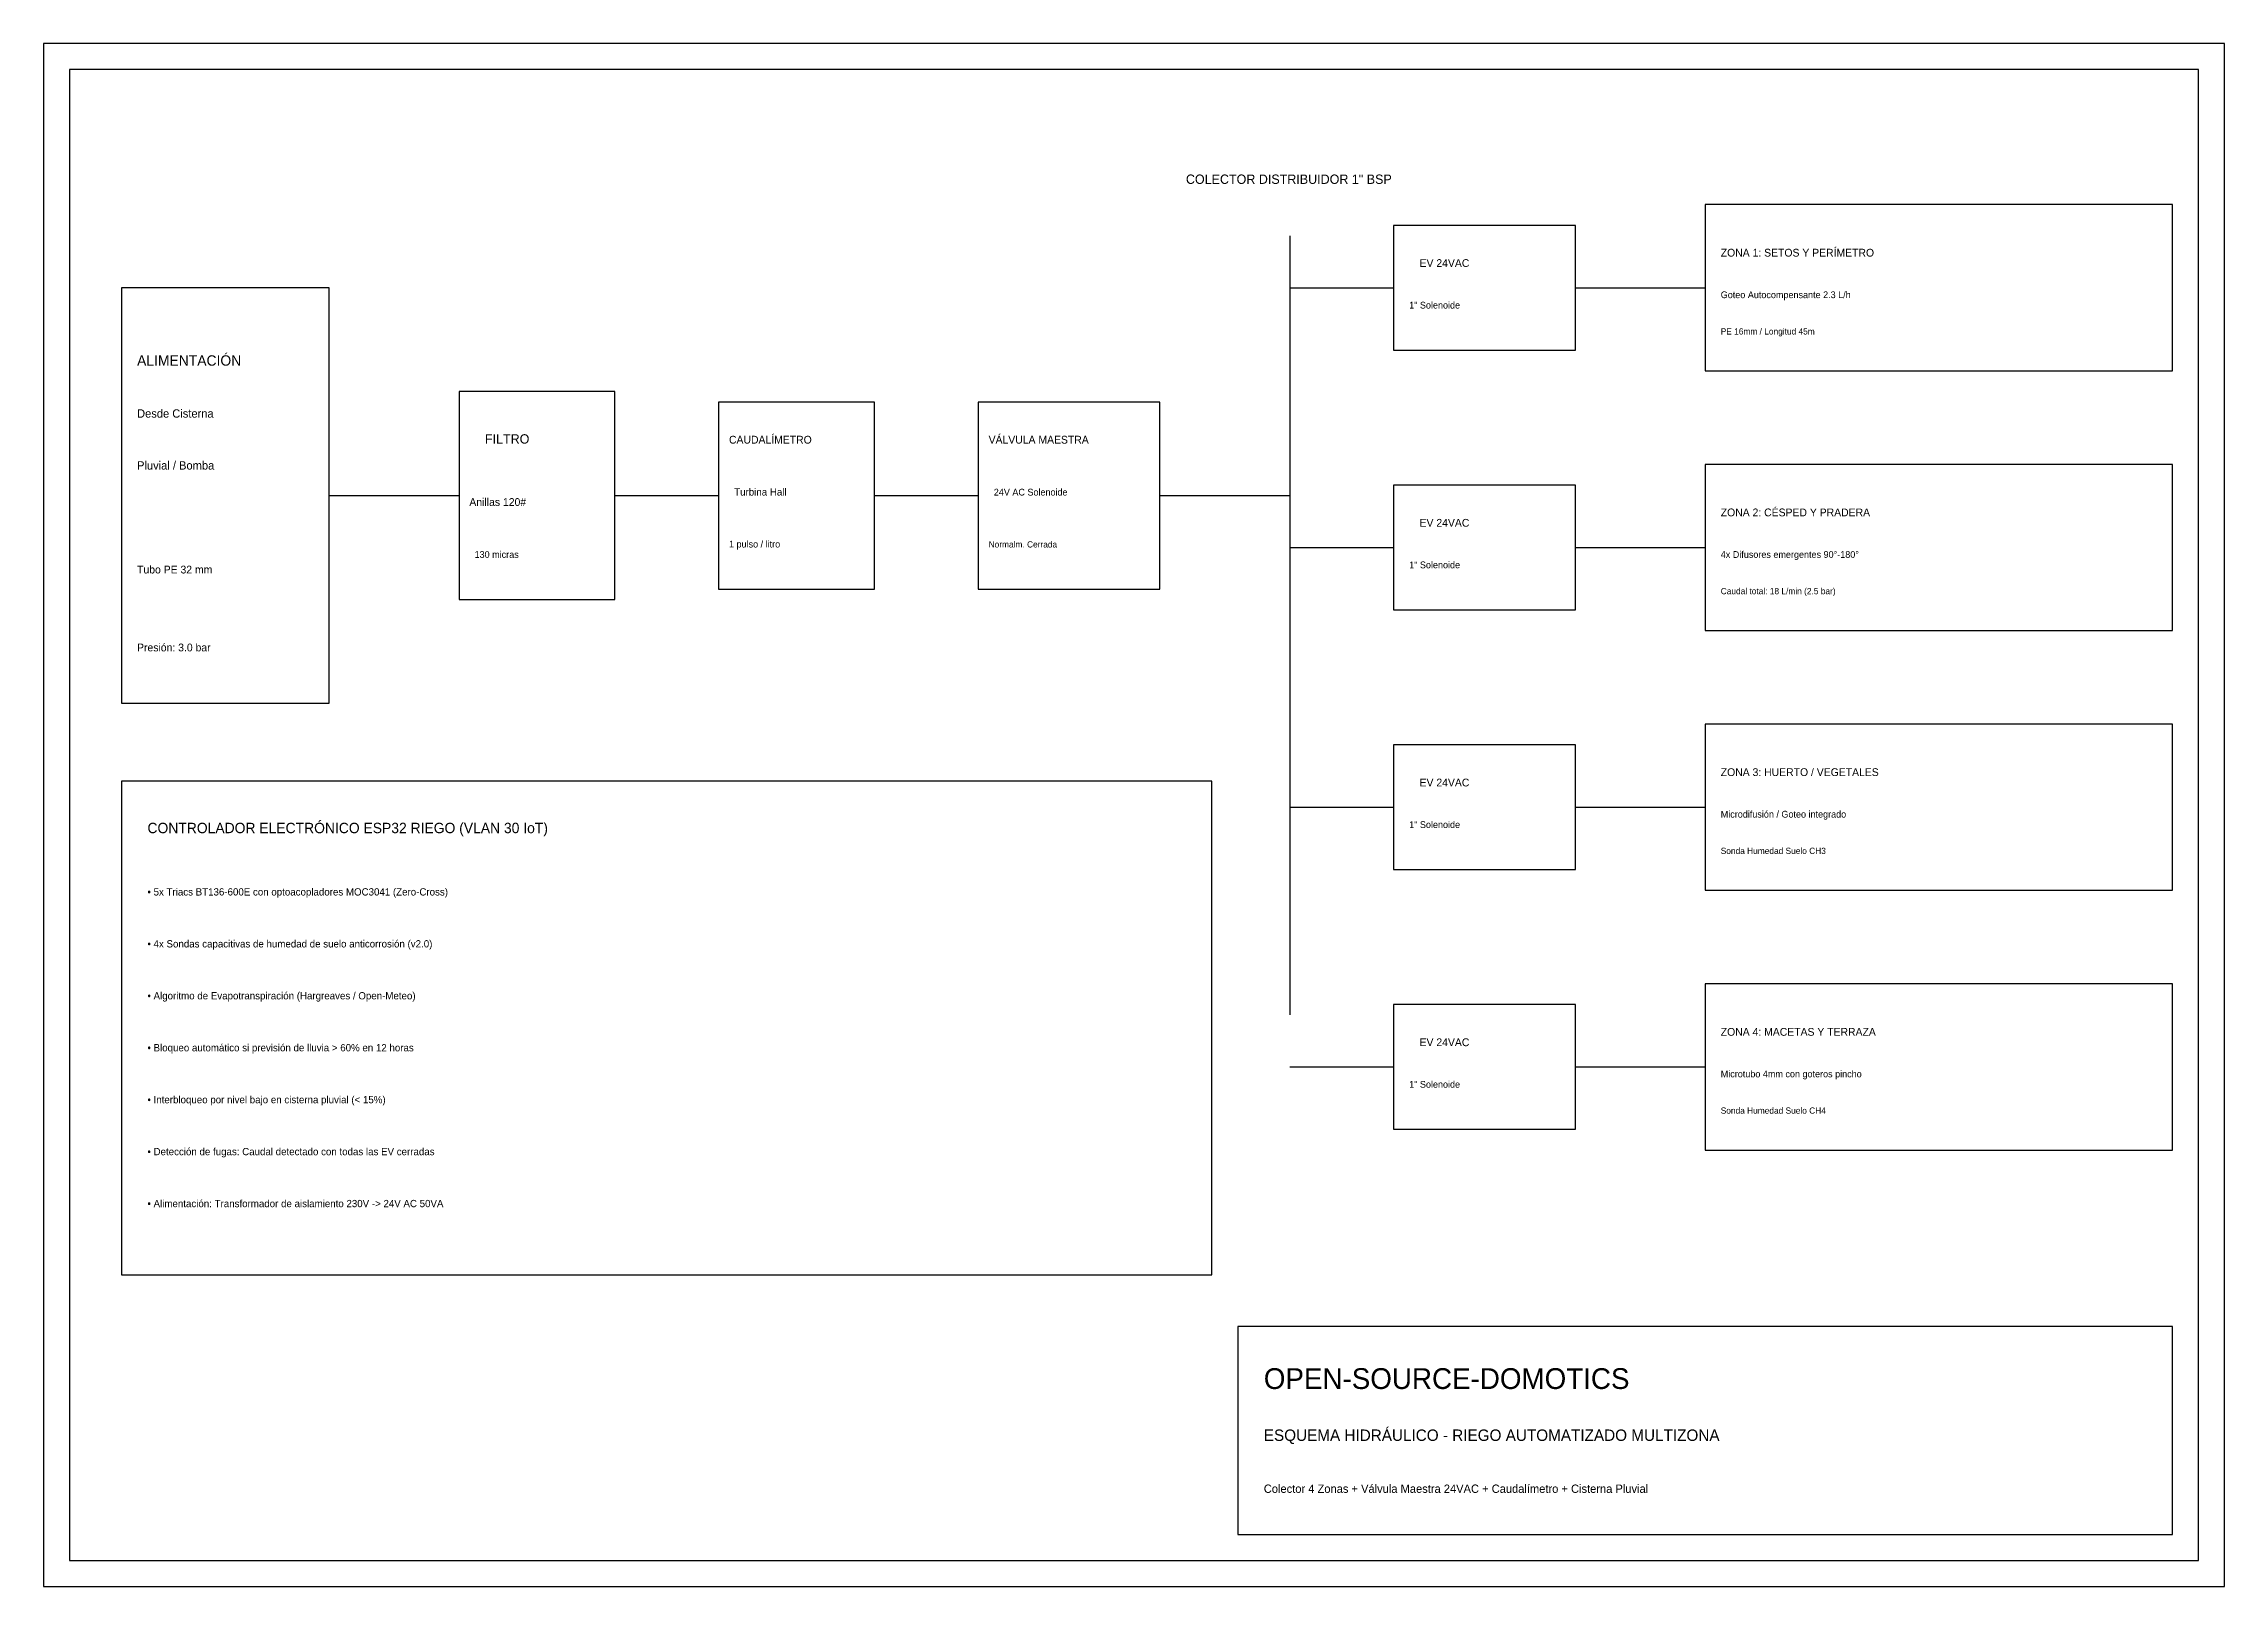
# Model space of a CAD drawing. Extents: x 0 to 420, y 0 to 297.
import ezdxf

# ---------------------------------------------------------------- set-up
doc = ezdxf.new("R2010")
doc.units = 0
for name, color, linetype in [('ELECTROVALVULAS', 1, 'CONTINUOUS'), ('LINEAS_ZONAS', 3, 'CONTINUOUS'), ('MARCO_ROTULO', 7, 'CONTINUOUS'), ('SENSORES_MEDICION', 4, 'CONTINUOUS'), ('TEXTO_NOTAS', 7, 'CONTINUOUS'), ('TUBERIA_PRINCIPAL', 5, 'CONTINUOUS')]:
    doc.layers.add(name, color=color, linetype=linetype)

msp = doc.modelspace()

# ---------------------------------------------------------------- linework, layer by layer
at = {"layer": 'ELECTROVALVULAS'}
for p, q in [((295, 262), (260, 262)), ((260, 262), (260, 238)), ((295, 238), (295, 262)), ((260, 238), (295, 238)), ((215, 228), (180, 228)), ((180, 228), (180, 192)), ((215, 192), (215, 228)), ((295, 212), (260, 212)), ((260, 212), (260, 188)), ((295, 188), (295, 212)), ((180, 192), (215, 192)), ((260, 188), (295, 188)), ((295, 162), (260, 162)), ((260, 162), (260, 138)), ((295, 138), (295, 162)), ((260, 138), (295, 138)), ((295, 112), (260, 112)), ((260, 112), (260, 88)), ((295, 88), (295, 112)), ((260, 88), (295, 88))]:
    msp.add_line(p, q, dxfattribs=at)
at = {"layer": 'LINEAS_ZONAS'}
for p, q in [((410, 266), (320, 266)), ((320, 266), (320, 234)), ((410, 234), (410, 266)), ((295, 250), (320, 250)), ((320, 234), (410, 234)), ((410, 216), (320, 216)), ((320, 216), (320, 184)), ((410, 184), (410, 216)), ((295, 200), (320, 200)), ((320, 184), (410, 184)), ((410, 166), (320, 166)), ((320, 166), (320, 134)), ((410, 134), (410, 166)), ((295, 150), (320, 150)), ((320, 134), (410, 134)), ((410, 116), (320, 116)), ((320, 116), (320, 84)), ((410, 84), (410, 116)), ((295, 100), (320, 100)), ((320, 84), (410, 84))]:
    msp.add_line(p, q, dxfattribs=at)
at = {"layer": 'MARCO_ROTULO'}
for p, q in [((420, 297), (0, 297)), ((0, 297), (0, 0)), ((420, 0), (420, 297)), ((415, 292), (5, 292)), ((5, 292), (5, 5)), ((415, 5), (415, 292)), ((410, 50), (230, 50)), ((230, 50), (230, 10)), ((410, 10), (410, 50)), ((230, 10), (410, 10)), ((5, 5), (415, 5)), ((0, 0), (420, 0))]:
    msp.add_line(p, q, dxfattribs=at)
at = {"layer": 'SENSORES_MEDICION'}
for p, q in [((160, 228), (130, 228)), ((130, 228), (130, 192)), ((160, 192), (160, 228)), ((130, 192), (160, 192)), ((225, 155), (15, 155)), ((15, 155), (15, 60)), ((225, 60), (225, 155)), ((15, 60), (225, 60))]:
    msp.add_line(p, q, dxfattribs=at)
at = {"layer": 'TUBERIA_PRINCIPAL'}
for p, q in [((240, 260), (240, 110)), ((55, 250), (15, 250)), ((15, 250), (15, 170)), ((55, 170), (55, 250)), ((240, 250), (260, 250)), ((110, 230), (80, 230)), ((80, 230), (80, 190)), ((110, 190), (110, 230)), ((55, 210), (80, 210)), ((110, 210), (130, 210)), ((160, 210), (180, 210)), ((215, 210), (240, 210)), ((240, 200), (260, 200)), ((80, 190), (110, 190)), ((15, 170), (55, 170)), ((240, 150), (260, 150)), ((240, 100), (260, 100))]:
    msp.add_line(p, q, dxfattribs=at)

# ---------------------------------------------------------------- texts
at = {"layer": 'TEXTO_NOTAS'}
for s, height, p in [('COLECTOR DISTRIBUIDOR 1" BSP', 1.8, (220, 270)), ('ZONA 1: SETOS Y PERÍMETRO', 1.5, (323, 256)), ('EV 24VAC', 1.5, (265, 254)), ('Goteo Autocompensante 2.3 L/h', 1.3, (323, 248)), ('1" Solenoide', 1.3, (263, 246)), ('PE 16mm / Longitud 45m', 1.2, (323, 241)), ('ALIMENTACIÓN', 2, (18, 235)), ('Desde Cisterna', 1.6, (18, 225)), ('FILTRO', 1.8, (85, 220)), ('CAUDALÍMETRO', 1.5, (132, 220)), ('VÁLVULA MAESTRA', 1.5, (182, 220)), ('Pluvial / Bomba', 1.6, (18, 215)), ('Turbina Hall', 1.4, (133, 210)), ('24V AC Solenoide', 1.3, (183, 210)), ('Anillas 120#', 1.5, (82, 208)), ('ZONA 2: CÉSPED Y PRADERA', 1.5, (323, 206)), ('EV 24VAC', 1.5, (265, 204)), ('130 micras', 1.3, (83, 198)), ('1 pulso / litro', 1.3, (132, 200)), ('Normalm. Cerrada', 1.2, (182, 200)), ('4x Difusores emergentes 90°-180°', 1.3, (323, 198)), ('Tubo PE 32 mm', 1.5, (18, 195)), ('1" Solenoide', 1.3, (263, 196)), ('Caudal total: 18 L/min (2.5 bar)', 1.2, (323, 191)), ('Presión: 3.0 bar', 1.5, (18, 180)), ('EV 24VAC', 1.5, (265, 154)), ('ZONA 3: HUERTO / VEGETALES', 1.5, (323, 156)), ('CONTROLADOR ELECTRÓNICO ESP32 RIEGO (VLAN 30 IoT)', 2, (20, 145)), ('1" Solenoide', 1.3, (263, 146)), ('Microdifusión / Goteo integrado', 1.3, (323, 148)), ('Sonda Humedad Suelo CH3', 1.2, (323, 141)), ('• 5x Triacs BT136-600E con optoacopladores MOC3041 (Zero-Cross)', 1.4, (20, 133)), ('• 4x Sondas capacitivas de humedad de suelo anticorrosión (v2.0)', 1.4, (20, 123)), ('• Algoritmo de Evapotranspiración (Hargreaves / Open-Meteo)', 1.4, (20, 113)), ('EV 24VAC', 1.5, (265, 104)), ('ZONA 4: MACETAS Y TERRAZA', 1.5, (323, 106)), ('• Bloqueo automático si previsión de lluvia > 60% en 12 horas', 1.4, (20, 103)), ('1" Solenoide', 1.3, (263, 96)), ('Microtubo 4mm con goteros pincho', 1.3, (323, 98)), ('• Interbloqueo por nivel bajo en cisterna pluvial (< 15%)', 1.4, (20, 93)), ('Sonda Humedad Suelo CH4', 1.2, (323, 91)), ('• Detección de fugas: Caudal detectado con todas las EV cerradas', 1.4, (20, 83)), ('• Alimentación: Transformador de aislamiento 230V -> 24V AC 50VA', 1.4, (20, 73)), ('OPEN-SOURCE-DOMOTICS', 4, (235, 38)), ('ESQUEMA HIDRÁULICO - RIEGO AUTOMATIZADO MULTIZONA', 2.2, (235, 28)), ('Colector 4 Zonas + Válvula Maestra 24VAC + Caudalímetro + Cisterna Pluvial', 1.6, (235, 18))]:
    msp.add_text(s, height=height, dxfattribs=at).set_placement(p)

doc.saveas('drawing.dxf')
